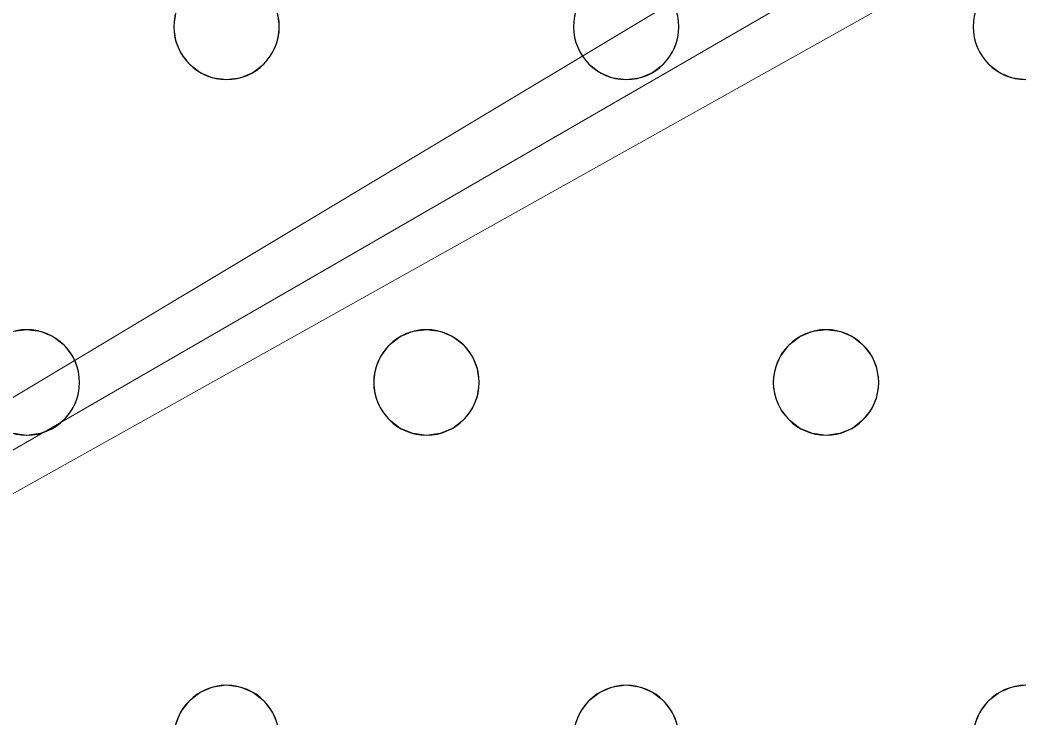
# Model space of a CAD drawing. Header units: millimetres. Extents: x -1 to 1201, y -701 to 1.
# Drawn here: x 306.2 to 382, y -312.5 to -259.5 of the extents above; entities that cross this region are included whole.
import ezdxf

# ---------------------------------------------------------------- set-up
doc = ezdxf.new("R2010")
doc.units = ezdxf.units.MM
doc.layers.add('IQ_200_3D', color=1, linetype='Continuous')
doc.layers.add('IQ_204_2D', color=7, linetype='Continuous')

msp = doc.modelspace()

# ---------------------------------------------------------------- linework, layer by layer
at = {"layer": 'IQ_200_3D', "lineweight": 18}
for points, invisible_edges in [([(295.413, -258.965, 888), (295.013, -258, 888), (318.019, -258.965, 888), (317.882, -260, 888)], 10), ([(356.079, -258.965, 888), (355.68, -258, 888), (378.685, -258.965, 888), (378.549, -260, 888)], 10), ([(295.413, -258.965, 890), (295.549, -260, 890), (317.882, -260, 890), (318.019, -258.965, 890)], 10), ([(317.882, -260, 888), (318.019, -261.035, 888), (295.549, -260, 888), (295.413, -258.965, 888)], 10), ([(318.019, -258.965, 890), (317.882, -260, 890), (317.882, -260, 888), (318.019, -258.965, 888)], 8), ([(325.746, -258.965, 890), (325.882, -260, 890), (348.216, -260, 890), (348.352, -258.965, 890)], 10), ([(348.216, -260, 888), (325.882, -260, 888), (325.746, -258.965, 888), (348.352, -258.965, 888)], 5), ([(325.882, -260, 890), (325.746, -258.965, 890), (325.746, -258.965, 888), (325.882, -260, 888)], 2), ([(348.352, -258.965, 890), (348.216, -260, 890), (348.216, -260, 888), (348.352, -258.965, 888)], 8), ([(356.079, -258.965, 890), (356.216, -260, 890), (378.549, -260, 890), (378.685, -258.965, 890)], 10), ([(378.549, -260, 888), (378.685, -261.035, 888), (356.216, -260, 888), (356.079, -258.965, 888)], 10), ([(356.216, -260, 890), (356.079, -258.965, 890), (356.079, -258.965, 888), (356.216, -260, 888)], 2), ([(378.685, -258.965, 890), (378.549, -260, 890), (378.549, -260, 888), (378.685, -258.965, 888)], 8), ([(295.549, -260, 890), (295.413, -261.035, 890), (318.019, -261.035, 890), (317.882, -260, 890)], 10), ([(318.019, -261.035, 888), (318.418, -262, 888), (295.413, -261.035, 888), (295.549, -260, 888)], 10), ([(317.882, -260, 890), (318.019, -261.035, 890), (318.019, -261.035, 888), (317.882, -260, 888)], 2), ([(348.352, -261.035, 890), (325.882, -260, 890), (325.746, -261.035, 890), (348.752, -262, 890)], 5), ([(348.352, -261.035, 888), (325.746, -261.035, 888), (325.882, -260, 888), (348.216, -260, 888)], 5), ([(325.746, -261.035, 890), (325.882, -260, 890), (325.882, -260, 888), (325.746, -261.035, 888)], 8), ([(325.882, -260, 890), (348.352, -261.035, 890), (348.216, -260, 890)], 13), ([(348.216, -260, 890), (348.352, -261.035, 890), (348.352, -261.035, 888), (348.216, -260, 888)], 2), ([(356.216, -260, 890), (356.079, -261.035, 890), (378.685, -261.035, 890), (378.549, -260, 890)], 10), ([(378.685, -261.035, 888), (379.085, -262, 888), (356.079, -261.035, 888), (356.216, -260, 888)], 10), ([(356.079, -261.035, 890), (356.216, -260, 890), (356.216, -260, 888), (356.079, -261.035, 888)], 8), ([(378.549, -260, 890), (378.685, -261.035, 890), (378.685, -261.035, 888), (378.549, -260, 888)], 2), ([(295.413, -261.035, 890), (295.013, -262, 890), (318.418, -262, 890), (318.019, -261.035, 890)], 10), ([(295.013, -262, 888), (295.413, -261.035, 888), (318.418, -262, 888), (306.716, -283, 888)], 14), ([(318.019, -261.035, 890), (318.418, -262, 890), (318.418, -262, 888), (318.019, -261.035, 888)], 10), ([(348.752, -262, 890), (325.746, -261.035, 890), (325.347, -262, 890), (337.049, -283, 890)], 13), ([(325.347, -262, 888), (325.746, -261.035, 888), (348.752, -262, 888), (337.049, -283, 888)], 14), ([(325.347, -262, 890), (325.746, -261.035, 890), (325.746, -261.035, 888), (325.347, -262, 888)], 10), ([(348.352, -261.035, 888), (348.752, -262, 888), (325.746, -261.035, 888)], 14), ([(348.352, -261.035, 890), (348.752, -262, 890), (348.752, -262, 888), (348.352, -261.035, 888)], 10), ([(356.079, -261.035, 890), (355.68, -262, 890), (379.085, -262, 890), (378.685, -261.035, 890)], 10), ([(355.68, -262, 888), (356.079, -261.035, 888), (379.085, -262, 888), (367.382, -283, 888)], 14), ([(355.68, -262, 890), (356.079, -261.035, 890), (356.079, -261.035, 888), (355.68, -262, 888)], 10), ([(378.685, -261.035, 890), (379.085, -262, 890), (379.085, -262, 888), (378.685, -261.035, 888)], 10), ([(306.716, -283, 890), (318.418, -262, 890), (295.013, -262, 890), (294.378, -262.828, 890)], 11), ([(306.716, -283, 888), (305.68, -283.136, 888), (294.378, -262.828, 888), (295.013, -262, 888)], 10), ([(319.054, -262.828, 890), (318.418, -262, 890), (306.716, -283, 890), (307.751, -283.136, 890)], 10), ([(319.054, -262.828, 888), (307.751, -283.136, 888), (306.716, -283, 888), (318.418, -262, 888)], 5), ([(318.418, -262, 890), (319.054, -262.828, 890), (319.054, -262.828, 888), (318.418, -262, 888)], 10), ([(337.049, -283, 890), (325.347, -262, 890), (324.711, -262.828, 890), (336.014, -283.136, 890)], 5), ([(337.049, -283, 888), (336.014, -283.136, 888), (324.711, -262.828, 888), (325.347, -262, 888)], 10), ([(324.711, -262.828, 890), (325.347, -262, 890), (325.347, -262, 888), (324.711, -262.828, 888)], 10), ([(349.387, -262.828, 890), (348.752, -262, 890), (337.049, -283, 890), (338.084, -283.136, 890)], 10), ([(348.752, -262, 888), (349.387, -262.828, 888), (337.049, -283, 888)], 14), ([(348.752, -262, 890), (349.387, -262.828, 890), (349.387, -262.828, 888), (348.752, -262, 888)], 10), ([(367.382, -283, 890), (379.085, -262, 890), (355.68, -262, 890), (355.044, -262.828, 890)], 11), ([(367.382, -283, 888), (366.347, -283.136, 888), (355.044, -262.828, 888), (355.68, -262, 888)], 10), ([(355.044, -262.828, 890), (355.68, -262, 890), (355.68, -262, 888), (355.044, -262.828, 888)], 10), ([(379.721, -262.828, 890), (379.085, -262, 890), (367.382, -283, 890), (368.418, -283.136, 890)], 10), ([(379.721, -262.828, 888), (368.418, -283.136, 888), (367.382, -283, 888), (379.085, -262, 888)], 5), ([(379.085, -262, 890), (379.721, -262.828, 890), (379.721, -262.828, 888), (379.085, -262, 888)], 10), ([(294.378, -262.828, 890), (293.549, -263.464, 890), (305.68, -283.136, 890), (306.716, -283, 890)], 10), ([(319.882, -263.464, 890), (319.054, -262.828, 890), (307.751, -283.136, 890), (308.716, -283.536, 890)], 10), ([(319.054, -262.828, 888), (319.882, -263.464, 888), (307.751, -283.136, 888)], 14), ([(319.054, -262.828, 890), (319.882, -263.464, 890), (319.882, -263.464, 888), (319.054, -262.828, 888)], 10), ([(324.711, -262.828, 890), (323.882, -263.464, 890), (336.014, -283.136, 890)], 14), ([(336.014, -283.136, 888), (335.049, -283.536, 888), (323.882, -263.464, 888), (324.711, -262.828, 888)], 10), ([(323.882, -263.464, 890), (324.711, -262.828, 890), (324.711, -262.828, 888), (323.882, -263.464, 888)], 10), ([(338.084, -283.136, 888), (337.049, -283, 888), (349.387, -262.828, 888), (350.216, -263.464, 888)], 10), ([(350.216, -263.464, 890), (349.387, -262.828, 890), (338.084, -283.136, 890), (339.049, -283.536, 890)], 10), ([(349.387, -262.828, 890), (350.216, -263.464, 890), (350.216, -263.464, 888), (349.387, -262.828, 888)], 10), ([(355.044, -262.828, 890), (354.216, -263.464, 890), (366.347, -283.136, 890), (367.382, -283, 890)], 10), ([(366.347, -283.136, 888), (365.382, -283.536, 888), (354.216, -263.464, 888), (355.044, -262.828, 888)], 10), ([(354.216, -263.464, 890), (355.044, -262.828, 890), (355.044, -262.828, 888), (354.216, -263.464, 888)], 10), ([(380.549, -263.464, 890), (379.721, -262.828, 890), (368.418, -283.136, 890)], 14), ([(379.721, -262.828, 888), (380.549, -263.464, 888), (368.418, -283.136, 888)], 14), ([(379.721, -262.828, 890), (380.549, -263.464, 890), (380.549, -263.464, 888), (379.721, -262.828, 888)], 10), ([(308.716, -283.536, 888), (307.751, -283.136, 888), (319.882, -263.464, 888), (320.847, -263.864, 888)], 10), ([(320.847, -263.864, 890), (319.882, -263.464, 890), (308.716, -283.536, 890), (309.544, -284.172, 890)], 10), ([(309.544, -284.172, 888), (308.716, -283.536, 888), (320.847, -263.864, 888), (321.882, -264, 888)], 10), ([(321.882, -264, 890), (320.847, -263.864, 890), (309.544, -284.172, 890), (310.18, -285, 890)], 10), ([(319.882, -263.464, 890), (320.847, -263.864, 890), (320.847, -263.864, 888), (319.882, -263.464, 888)], 10), ([(321.882, -264, 888), (320.847, -263.864, 888), (320.847, -263.864, 890), (321.882, -264, 890)], 10), ([(334.221, -284.172, 890), (322.918, -263.864, 890), (321.882, -264, 890), (333.585, -285, 890)], 5), ([(334.221, -284.172, 888), (333.585, -285, 888), (321.882, -264, 888), (322.918, -263.864, 888)], 10), ([(322.918, -263.864, 888), (321.882, -264, 888), (321.882, -264, 890), (322.918, -263.864, 890)], 10), ([(323.882, -263.464, 890), (322.918, -263.864, 890), (335.049, -283.536, 890), (336.014, -283.136, 890)], 10), ([(335.049, -283.536, 888), (334.221, -284.172, 888), (322.918, -263.864, 888), (323.882, -263.464, 888)], 10), ([(322.918, -263.864, 890), (323.882, -263.464, 890), (323.882, -263.464, 888), (322.918, -263.864, 888)], 10), ([(322.918, -263.864, 890), (334.221, -284.172, 890), (335.049, -283.536, 890)], 13), ([(339.049, -283.536, 888), (338.084, -283.136, 888), (350.216, -263.464, 888), (351.18, -263.864, 888)], 10), ([(351.18, -263.864, 890), (350.216, -263.464, 890), (339.049, -283.536, 890), (339.878, -284.172, 890)], 10), ([(351.18, -263.864, 888), (352.216, -264, 888), (339.878, -284.172, 888), (339.049, -283.536, 888)], 10), ([(339.878, -284.172, 890), (340.513, -285, 890), (352.216, -264, 890), (351.18, -263.864, 890)], 10), ([(350.216, -263.464, 890), (351.18, -263.864, 890), (351.18, -263.864, 888), (350.216, -263.464, 888)], 10), ([(352.216, -264, 888), (351.18, -263.864, 888), (351.18, -263.864, 890), (352.216, -264, 890)], 10), ([(364.554, -284.172, 890), (365.382, -283.536, 890), (353.251, -263.864, 890), (352.216, -264, 890)], 10), ([(353.251, -263.864, 888), (365.382, -283.536, 888), (364.554, -284.172, 888), (352.216, -264, 888)], 5), ([(353.251, -263.864, 888), (352.216, -264, 888), (352.216, -264, 890), (353.251, -263.864, 890)], 10), ([(354.216, -263.464, 890), (353.251, -263.864, 890), (365.382, -283.536, 890), (366.347, -283.136, 890)], 10), ([(354.216, -263.464, 888), (365.382, -283.536, 888), (353.251, -263.864, 888)], 3), ([(353.251, -263.864, 890), (354.216, -263.464, 890), (354.216, -263.464, 888), (353.251, -263.864, 888)], 10), ([(369.382, -283.536, 890), (381.514, -263.864, 890), (380.549, -263.464, 890), (368.418, -283.136, 890)], 5), ([(369.382, -283.536, 888), (368.418, -283.136, 888), (380.549, -263.464, 888), (381.514, -263.864, 888)], 10), ([(381.514, -263.864, 890), (369.382, -283.536, 890), (370.211, -284.172, 890), (382.549, -264, 890)], 5), ([(381.514, -263.864, 888), (382.549, -264, 888), (370.211, -284.172, 888), (369.382, -283.536, 888)], 10), ([(380.549, -263.464, 890), (381.514, -263.864, 890), (381.514, -263.864, 888), (380.549, -263.464, 888)], 10), ([(382.549, -264, 888), (381.514, -263.864, 888), (381.514, -263.864, 890), (382.549, -264, 890)], 10), ([(321.882, -264, 888), (333.585, -285, 888), (310.18, -285, 888), (309.544, -284.172, 888)], 11), ([(333.585, -285, 890), (321.882, -264, 890), (310.18, -285, 890), (333.185, -285.965, 890)], 7), ([(352.216, -264, 888), (340.513, -285, 888), (339.878, -284.172, 888)], 13), ([(363.918, -285, 890), (364.554, -284.172, 890), (352.216, -264, 890), (340.513, -285, 890)], 14), ([(363.918, -285, 888), (340.513, -285, 888), (352.216, -264, 888), (364.554, -284.172, 888)], 7), ([(382.549, -264, 890), (370.211, -284.172, 890), (370.847, -285, 890), (394.252, -285, 890)], 13), ([(382.549, -264, 888), (370.847, -285, 888), (370.211, -284.172, 888)], 13), ([(394.252, -285, 888), (393.852, -285.965, 888), (370.847, -285, 888), (382.549, -264, 888)], 14), ([(305.68, -283.136, 888), (306.716, -283, 888), (306.716, -283, 890), (305.68, -283.136, 890)], 10), ([(306.716, -283, 888), (307.751, -283.136, 888), (307.751, -283.136, 890), (306.716, -283, 890)], 10), ([(308.716, -283.536, 890), (307.751, -283.136, 890), (307.751, -283.136, 888), (308.716, -283.536, 888)], 10), ([(309.544, -284.172, 890), (308.716, -283.536, 890), (308.716, -283.536, 888), (309.544, -284.172, 888)], 10), ([(335.049, -283.536, 890), (334.221, -284.172, 890), (334.221, -284.172, 888), (335.049, -283.536, 888)], 10), ([(336.014, -283.136, 890), (335.049, -283.536, 890), (335.049, -283.536, 888), (336.014, -283.136, 888)], 10), ([(336.014, -283.136, 888), (337.049, -283, 888), (337.049, -283, 890), (336.014, -283.136, 890)], 10), ([(337.049, -283, 888), (338.084, -283.136, 888), (338.084, -283.136, 890), (337.049, -283, 890)], 10), ([(339.049, -283.536, 890), (338.084, -283.136, 890), (338.084, -283.136, 888), (339.049, -283.536, 888)], 10), ([(339.878, -284.172, 890), (339.049, -283.536, 890), (339.049, -283.536, 888), (339.878, -284.172, 888)], 10), ([(365.382, -283.536, 890), (364.554, -284.172, 890), (364.554, -284.172, 888), (365.382, -283.536, 888)], 10), ([(366.347, -283.136, 890), (365.382, -283.536, 890), (365.382, -283.536, 888), (366.347, -283.136, 888)], 10), ([(366.347, -283.136, 888), (367.382, -283, 888), (367.382, -283, 890), (366.347, -283.136, 890)], 10), ([(367.382, -283, 888), (368.418, -283.136, 888), (368.418, -283.136, 890), (367.382, -283, 890)], 10), ([(369.382, -283.536, 890), (368.418, -283.136, 890), (368.418, -283.136, 888), (369.382, -283.536, 888)], 10), ([(370.211, -284.172, 890), (369.382, -283.536, 890), (369.382, -283.536, 888), (370.211, -284.172, 888)], 10), ([(310.18, -285, 890), (309.544, -284.172, 890), (309.544, -284.172, 888), (310.18, -285, 888)], 10), ([(334.221, -284.172, 890), (333.585, -285, 890), (333.585, -285, 888), (334.221, -284.172, 888)], 10), ([(340.513, -285, 890), (339.878, -284.172, 890), (339.878, -284.172, 888), (340.513, -285, 888)], 10), ([(364.554, -284.172, 890), (363.918, -285, 890), (363.918, -285, 888), (364.554, -284.172, 888)], 10), ([(370.847, -285, 890), (370.211, -284.172, 890), (370.211, -284.172, 888), (370.847, -285, 888)], 10), ([(310.579, -285.965, 890), (333.185, -285.965, 890), (310.18, -285, 890)], 3), ([(333.185, -285.965, 888), (310.579, -285.965, 888), (310.18, -285, 888), (333.585, -285, 888)], 5), ([(310.579, -285.965, 890), (310.18, -285, 890), (310.18, -285, 888), (310.579, -285.965, 888)], 10), ([(333.585, -285, 890), (333.185, -285.965, 890), (333.185, -285.965, 888), (333.585, -285, 888)], 10), ([(340.513, -285, 890), (340.913, -285.965, 890), (363.519, -285.965, 890), (363.918, -285, 890)], 10), ([(363.519, -285.965, 888), (340.913, -285.965, 888), (340.513, -285, 888), (363.918, -285, 888)], 5), ([(340.913, -285.965, 890), (340.513, -285, 890), (340.513, -285, 888), (340.913, -285.965, 888)], 10), ([(363.918, -285, 890), (363.519, -285.965, 890), (363.519, -285.965, 888), (363.918, -285, 888)], 10), ([(370.847, -285, 890), (371.246, -285.965, 890), (393.852, -285.965, 890), (394.252, -285, 890)], 10), ([(371.246, -285.965, 888), (370.847, -285, 888), (393.852, -285.965, 888), (393.716, -287, 888)], 10), ([(371.246, -285.965, 890), (370.847, -285, 890), (370.847, -285, 888), (371.246, -285.965, 888)], 10), ([(310.579, -285.965, 890), (310.716, -287, 890), (333.049, -287, 890), (333.185, -285.965, 890)], 10), ([(333.049, -287, 888), (310.716, -287, 888), (310.579, -285.965, 888), (333.185, -285.965, 888)], 5), ([(310.716, -287, 890), (310.579, -285.965, 890), (310.579, -285.965, 888), (310.716, -287, 888)], 2), ([(333.185, -285.965, 890), (333.049, -287, 890), (333.049, -287, 888), (333.185, -285.965, 888)], 8), ([(340.913, -285.965, 890), (341.049, -287, 890), (363.382, -287, 890), (363.519, -285.965, 890)], 10), ([(341.049, -287, 888), (340.913, -285.965, 888), (363.382, -287, 888), (363.519, -288.035, 888)], 10), ([(363.382, -287, 888), (340.913, -285.965, 888), (363.519, -285.965, 888)], 3), ([(341.049, -287, 890), (340.913, -285.965, 890), (340.913, -285.965, 888), (341.049, -287, 888)], 2), ([(363.519, -285.965, 890), (363.382, -287, 890), (363.382, -287, 888), (363.519, -285.965, 888)], 8), ([(371.246, -285.965, 890), (371.382, -287, 890), (393.716, -287, 890), (393.852, -285.965, 890)], 10), ([(371.382, -287, 888), (371.246, -285.965, 888), (393.716, -287, 888), (393.852, -288.035, 888)], 10), ([(371.382, -287, 890), (371.246, -285.965, 890), (371.246, -285.965, 888), (371.382, -287, 888)], 2), ([(310.716, -287, 890), (310.579, -288.035, 890), (333.185, -288.035, 890), (333.049, -287, 890)], 10), ([(310.579, -288.035, 888), (310.716, -287, 888), (333.185, -288.035, 888), (333.585, -289, 888)], 10), ([(310.579, -288.035, 890), (310.716, -287, 890), (310.716, -287, 888), (310.579, -288.035, 888)], 8), ([(333.185, -288.035, 888), (310.716, -287, 888), (333.049, -287, 888)], 3), ([(333.049, -287, 890), (333.185, -288.035, 890), (333.185, -288.035, 888), (333.049, -287, 888)], 2), ([(341.049, -287, 890), (340.913, -288.035, 890), (363.519, -288.035, 890), (363.382, -287, 890)], 10), ([(340.913, -288.035, 888), (341.049, -287, 888), (363.519, -288.035, 888), (363.918, -289, 888)], 10), ([(340.913, -288.035, 890), (341.049, -287, 890), (341.049, -287, 888), (340.913, -288.035, 888)], 8), ([(363.382, -287, 890), (363.519, -288.035, 890), (363.519, -288.035, 888), (363.382, -287, 888)], 2), ([(371.382, -287, 890), (371.246, -288.035, 890), (393.852, -288.035, 890), (393.716, -287, 890)], 10), ([(371.246, -288.035, 888), (371.382, -287, 888), (393.852, -288.035, 888), (394.252, -289, 888)], 10), ([(371.246, -288.035, 890), (371.382, -287, 890), (371.382, -287, 888), (371.246, -288.035, 888)], 8), ([(310.579, -288.035, 890), (310.18, -289, 890), (333.585, -289, 890), (333.185, -288.035, 890)], 10), ([(310.18, -289, 888), (310.579, -288.035, 888), (333.585, -289, 888), (321.882, -310, 888)], 14), ([(310.18, -289, 890), (310.579, -288.035, 890), (310.579, -288.035, 888), (310.18, -289, 888)], 10), ([(333.185, -288.035, 890), (333.585, -289, 890), (333.585, -289, 888), (333.185, -288.035, 888)], 10), ([(363.918, -289, 890), (363.519, -288.035, 890), (340.913, -288.035, 890), (340.513, -289, 890)], 10), ([(363.918, -289, 888), (340.513, -289, 888), (340.913, -288.035, 888)], 13), ([(340.513, -289, 890), (340.913, -288.035, 890), (340.913, -288.035, 888), (340.513, -289, 888)], 10), ([(363.519, -288.035, 890), (363.918, -289, 890), (363.918, -289, 888), (363.519, -288.035, 888)], 10), ([(394.252, -289, 890), (393.852, -288.035, 890), (371.246, -288.035, 890), (370.847, -289, 890)], 10), ([(394.252, -289, 888), (370.847, -289, 888), (371.246, -288.035, 888)], 13), ([(370.847, -289, 890), (371.246, -288.035, 890), (371.246, -288.035, 888), (370.847, -289, 888)], 10), ([(310.18, -289, 890), (309.544, -289.828, 890), (321.882, -310, 890)], 14), ([(310.18, -289, 888), (321.882, -310, 888), (309.544, -289.828, 888)], 3), ([(309.544, -289.828, 890), (310.18, -289, 890), (310.18, -289, 888), (309.544, -289.828, 888)], 10), ([(333.585, -289, 890), (310.18, -289, 890), (321.882, -310, 890), (334.221, -289.828, 890)], 7), ([(334.221, -289.828, 888), (321.882, -310, 888), (333.585, -289, 888)], 3), ([(333.585, -289, 890), (334.221, -289.828, 890), (334.221, -289.828, 888), (333.585, -289, 888)], 10), ([(352.216, -310, 890), (363.918, -289, 890), (340.513, -289, 890), (339.878, -289.828, 890)], 11), ([(352.216, -310, 888), (351.18, -310.136, 888), (339.878, -289.828, 888), (340.513, -289, 888)], 10), ([(339.878, -289.828, 890), (340.513, -289, 890), (340.513, -289, 888), (339.878, -289.828, 888)], 10), ([(363.918, -289, 888), (364.554, -289.828, 888), (352.216, -310, 888), (340.513, -289, 888)], 14), ([(352.216, -310, 890), (364.554, -289.828, 890), (363.918, -289, 890)], 13), ([(363.918, -289, 890), (364.554, -289.828, 890), (364.554, -289.828, 888), (363.918, -289, 888)], 10), ([(382.549, -310, 890), (394.252, -289, 890), (370.847, -289, 890), (370.211, -289.828, 890)], 11), ([(382.549, -310, 888), (381.514, -310.136, 888), (370.211, -289.828, 888), (370.847, -289, 888)], 10), ([(370.211, -289.828, 890), (370.847, -289, 890), (370.847, -289, 888), (370.211, -289.828, 888)], 10), ([(382.549, -310, 888), (370.847, -289, 888), (394.252, -289, 888), (394.887, -289.828, 888)], 11), ([(320.847, -310.136, 890), (321.882, -310, 890), (309.544, -289.828, 890), (308.716, -290.464, 890)], 10), ([(309.544, -289.828, 888), (321.882, -310, 888), (320.847, -310.136, 888), (308.716, -290.464, 888)], 5), ([(308.716, -290.464, 890), (309.544, -289.828, 890), (309.544, -289.828, 888), (308.716, -290.464, 888)], 10), ([(322.918, -310.136, 890), (335.049, -290.464, 890), (334.221, -289.828, 890), (321.882, -310, 890)], 5), ([(322.918, -310.136, 888), (321.882, -310, 888), (334.221, -289.828, 888), (335.049, -290.464, 888)], 10), ([(334.221, -289.828, 890), (335.049, -290.464, 890), (335.049, -290.464, 888), (334.221, -289.828, 888)], 10), ([(339.878, -289.828, 890), (339.049, -290.464, 890), (351.18, -310.136, 890), (352.216, -310, 890)], 10), ([(339.878, -289.828, 888), (351.18, -310.136, 888), (339.049, -290.464, 888)], 3), ([(339.049, -290.464, 890), (339.878, -289.828, 890), (339.878, -289.828, 888), (339.049, -290.464, 888)], 10), ([(353.251, -310.136, 890), (365.382, -290.464, 890), (364.554, -289.828, 890), (352.216, -310, 890)], 5), ([(353.251, -310.136, 888), (352.216, -310, 888), (364.554, -289.828, 888), (365.382, -290.464, 888)], 10), ([(364.554, -289.828, 890), (365.382, -290.464, 890), (365.382, -290.464, 888), (364.554, -289.828, 888)], 10), ([(370.211, -289.828, 890), (369.382, -290.464, 890), (381.514, -310.136, 890), (382.549, -310, 890)], 10), ([(381.514, -310.136, 888), (380.549, -310.536, 888), (369.382, -290.464, 888), (370.211, -289.828, 888)], 10), ([(369.382, -290.464, 890), (370.211, -289.828, 890), (370.211, -289.828, 888), (369.382, -290.464, 888)], 10), ([(294.378, -311.172, 890), (306.716, -291, 890), (305.68, -290.864, 890), (293.549, -310.536, 890)], 5), ([(306.716, -291, 888), (295.013, -312, 888), (294.378, -311.172, 888), (305.68, -290.864, 888)], 5), ([(306.716, -291, 890), (294.378, -311.172, 890), (295.013, -312, 890), (318.418, -312, 890)], 13), ([(306.716, -291, 888), (319.054, -311.172, 888), (318.418, -312, 888), (295.013, -312, 888)], 13), ([(306.716, -291, 888), (305.68, -290.864, 888), (305.68, -290.864, 890), (306.716, -291, 890)], 10), ([(319.054, -311.172, 890), (307.751, -290.864, 890), (306.716, -291, 890), (318.418, -312, 890)], 5), ([(307.751, -290.864, 888), (319.882, -310.536, 888), (319.054, -311.172, 888), (306.716, -291, 888)], 5), ([(307.751, -290.864, 888), (306.716, -291, 888), (306.716, -291, 890), (307.751, -290.864, 890)], 10), ([(308.716, -290.464, 890), (307.751, -290.864, 890), (319.882, -310.536, 890), (320.847, -310.136, 890)], 10), ([(308.716, -290.464, 888), (320.847, -310.136, 888), (319.882, -310.536, 888), (307.751, -290.864, 888)], 5), ([(307.751, -290.864, 890), (308.716, -290.464, 890), (308.716, -290.464, 888), (307.751, -290.864, 888)], 10), ([(319.882, -310.536, 890), (307.751, -290.864, 890), (319.054, -311.172, 890)], 3), ([(323.882, -310.536, 890), (336.014, -290.864, 890), (335.049, -290.464, 890), (322.918, -310.136, 890)], 5), ([(323.882, -310.536, 888), (322.918, -310.136, 888), (335.049, -290.464, 888), (336.014, -290.864, 888)], 10), ([(324.711, -311.172, 890), (337.049, -291, 890), (336.014, -290.864, 890), (323.882, -310.536, 890)], 5), ([(324.711, -311.172, 888), (323.882, -310.536, 888), (336.014, -290.864, 888)], 14), ([(337.049, -291, 888), (325.347, -312, 888), (324.711, -311.172, 888), (336.014, -290.864, 888)], 5), ([(337.049, -291, 890), (324.711, -311.172, 890), (325.347, -312, 890), (348.752, -312, 890)], 13), ([(337.049, -291, 888), (349.387, -311.172, 888), (348.752, -312, 888), (325.347, -312, 888)], 13), ([(335.049, -290.464, 890), (336.014, -290.864, 890), (336.014, -290.864, 888), (335.049, -290.464, 888)], 10), ([(337.049, -291, 888), (336.014, -290.864, 888), (336.014, -290.864, 890), (337.049, -291, 890)], 10), ([(337.049, -291, 890), (348.752, -312, 890), (349.387, -311.172, 890), (338.084, -290.864, 890)], 5), ([(338.084, -290.864, 888), (350.216, -310.536, 888), (349.387, -311.172, 888), (337.049, -291, 888)], 5), ([(338.084, -290.864, 888), (337.049, -291, 888), (337.049, -291, 890), (338.084, -290.864, 890)], 10), ([(339.049, -290.464, 890), (338.084, -290.864, 890), (350.216, -310.536, 890), (351.18, -310.136, 890)], 10), ([(339.049, -290.464, 888), (351.18, -310.136, 888), (350.216, -310.536, 888), (338.084, -290.864, 888)], 5), ([(338.084, -290.864, 890), (339.049, -290.464, 890), (339.049, -290.464, 888), (338.084, -290.864, 888)], 10), ([(350.216, -310.536, 890), (338.084, -290.864, 890), (349.387, -311.172, 890)], 3), ([(354.216, -310.536, 890), (365.382, -290.464, 890), (353.251, -310.136, 890)], 3), ([(354.216, -310.536, 888), (353.251, -310.136, 888), (365.382, -290.464, 888)], 14), ([(366.347, -290.864, 890), (365.382, -290.464, 890), (354.216, -310.536, 890), (355.044, -311.172, 890)], 10), ([(366.347, -290.864, 888), (355.044, -311.172, 888), (354.216, -310.536, 888), (365.382, -290.464, 888)], 5), ([(355.044, -311.172, 890), (355.68, -312, 890), (367.382, -291, 890), (366.347, -290.864, 890)], 10), ([(355.044, -311.172, 888), (366.347, -290.864, 888), (367.382, -291, 888)], 13), ([(367.382, -291, 888), (379.085, -312, 888), (355.68, -312, 888), (355.044, -311.172, 888)], 11), ([(355.68, -312, 890), (379.085, -312, 890), (367.382, -291, 890)], 15), ([(365.382, -290.464, 890), (366.347, -290.864, 890), (366.347, -290.864, 888), (365.382, -290.464, 888)], 10), ([(367.382, -291, 888), (366.347, -290.864, 888), (366.347, -290.864, 890), (367.382, -291, 890)], 10), ([(367.382, -291, 890), (379.085, -312, 890), (379.721, -311.172, 890), (368.418, -290.864, 890)], 5), ([(379.721, -311.172, 888), (379.085, -312, 888), (367.382, -291, 888), (368.418, -290.864, 888)], 10), ([(368.418, -290.864, 888), (367.382, -291, 888), (367.382, -291, 890), (368.418, -290.864, 890)], 10), ([(369.382, -290.464, 890), (368.418, -290.864, 890), (380.549, -310.536, 890), (381.514, -310.136, 890)], 10), ([(380.549, -310.536, 888), (379.721, -311.172, 888), (368.418, -290.864, 888), (369.382, -290.464, 888)], 10), ([(368.418, -290.864, 890), (369.382, -290.464, 890), (369.382, -290.464, 888), (368.418, -290.864, 888)], 10), ([(380.549, -310.536, 890), (368.418, -290.864, 890), (379.721, -311.172, 890)], 3), ([(320.847, -310.136, 890), (319.882, -310.536, 890), (319.882, -310.536, 888), (320.847, -310.136, 888)], 10), ([(320.847, -310.136, 888), (321.882, -310, 888), (321.882, -310, 890), (320.847, -310.136, 890)], 10), ([(321.882, -310, 888), (322.918, -310.136, 888), (322.918, -310.136, 890), (321.882, -310, 890)], 10), ([(323.882, -310.536, 890), (322.918, -310.136, 890), (322.918, -310.136, 888), (323.882, -310.536, 888)], 10), ([(351.18, -310.136, 890), (350.216, -310.536, 890), (350.216, -310.536, 888), (351.18, -310.136, 888)], 10), ([(351.18, -310.136, 888), (352.216, -310, 888), (352.216, -310, 890), (351.18, -310.136, 890)], 10), ([(352.216, -310, 888), (353.251, -310.136, 888), (353.251, -310.136, 890), (352.216, -310, 890)], 10), ([(354.216, -310.536, 890), (353.251, -310.136, 890), (353.251, -310.136, 888), (354.216, -310.536, 888)], 10), ([(381.514, -310.136, 890), (380.549, -310.536, 890), (380.549, -310.536, 888), (381.514, -310.136, 888)], 10), ([(381.514, -310.136, 888), (382.549, -310, 888), (382.549, -310, 890), (381.514, -310.136, 890)], 10), ([(319.882, -310.536, 890), (319.054, -311.172, 890), (319.054, -311.172, 888), (319.882, -310.536, 888)], 10), ([(324.711, -311.172, 890), (323.882, -310.536, 890), (323.882, -310.536, 888), (324.711, -311.172, 888)], 10), ([(350.216, -310.536, 890), (349.387, -311.172, 890), (349.387, -311.172, 888), (350.216, -310.536, 888)], 10), ([(355.044, -311.172, 890), (354.216, -310.536, 890), (354.216, -310.536, 888), (355.044, -311.172, 888)], 10), ([(380.549, -310.536, 890), (379.721, -311.172, 890), (379.721, -311.172, 888), (380.549, -310.536, 888)], 10), ([(319.054, -311.172, 890), (318.418, -312, 890), (318.418, -312, 888), (319.054, -311.172, 888)], 10), ([(325.347, -312, 890), (324.711, -311.172, 890), (324.711, -311.172, 888), (325.347, -312, 888)], 10), ([(349.387, -311.172, 890), (348.752, -312, 890), (348.752, -312, 888), (349.387, -311.172, 888)], 10), ([(355.68, -312, 890), (355.044, -311.172, 890), (355.044, -311.172, 888), (355.68, -312, 888)], 10), ([(379.721, -311.172, 890), (379.085, -312, 890), (379.085, -312, 888), (379.721, -311.172, 888)], 10), ([(318.019, -312.965, 890), (318.418, -312, 890), (295.013, -312, 890), (295.413, -312.965, 890)], 10), ([(318.019, -312.965, 888), (295.413, -312.965, 888), (295.013, -312, 888), (318.418, -312, 888)], 5), ([(318.418, -312, 890), (318.019, -312.965, 890), (318.019, -312.965, 888), (318.418, -312, 888)], 10), ([(325.347, -312, 890), (325.746, -312.965, 890), (348.352, -312.965, 890), (348.752, -312, 890)], 10), ([(348.352, -312.965, 888), (325.746, -312.965, 888), (325.347, -312, 888), (348.752, -312, 888)], 5), ([(325.746, -312.965, 890), (325.347, -312, 890), (325.347, -312, 888), (325.746, -312.965, 888)], 10), ([(348.752, -312, 890), (348.352, -312.965, 890), (348.352, -312.965, 888), (348.752, -312, 888)], 10), ([(355.68, -312, 890), (356.079, -312.965, 890), (378.685, -312.965, 890), (379.085, -312, 890)], 10), ([(378.685, -312.965, 888), (356.079, -312.965, 888), (355.68, -312, 888), (379.085, -312, 888)], 5), ([(356.079, -312.965, 890), (355.68, -312, 890), (355.68, -312, 888), (356.079, -312.965, 888)], 10), ([(379.085, -312, 890), (378.685, -312.965, 890), (378.685, -312.965, 888), (379.085, -312, 888)], 10)]:
    msp.add_3dface(points, dxfattribs=dict(at, invisible_edges=invisible_edges))
at = {"layer": 'IQ_204_2D'}
for centre, start, end in [((321.882, -260), 0, 180), ((352.216, -260), 0, 180), ((382.549, -260), 0, 180), ((321.882, -260), 180, 360), ((352.216, -260), 180, 0), ((382.549, -260), 180, 0), ((306.716, -287), 0, 180), ((337.049, -287), 0, 180), ((367.382, -287), 0, 180), ((306.716, -287), 180, 0), ((337.049, -287), 180, 360), ((367.382, -287), 180, 0), ((321.882, -314), 0, 180), ((352.216, -314), 0, 180), ((382.549, -314), 0, 180)]:
    msp.add_arc(centre, 4, start, end, dxfattribs=at)

# ---------------------------------------------------------------- meshes
at = {"layer": 'IQ_200_3D', "lineweight": 18}
mesh = msp.add_polyface(dxfattribs=at)
corners = [(1200, 0, 850), (1200, -700, 850), (0, -700, 850), (0, 0, 850), (810.5, -594, 850), (811.556, -602.023, 850), (814.653, -609.5, 850), (819.58, -615.92, 850), (826, -620.847, 850), (833.477, -623.944, 850), (841.5, -625, 850), (1059.5, -625, 850), (1067.523, -623.944, 850), (1075, -620.847, 850), (1081.42, -615.92, 850), (1086.347, -609.5, 850), (1089.444, -602.023, 850), (1090.5, -594, 850), (1090.5, -476, 850), (1089.444, -467.977, 850), (1086.347, -460.5, 850), (1081.42, -454.08, 850), (1075, -449.153, 850), (1067.523, -446.056, 850), (1059.5, -445, 850), (841.5, -445, 850), (833.477, -446.056, 850), (826, -449.153, 850), (819.58, -454.08, 850), (814.653, -460.5, 850), (811.556, -467.977, 850), (810.5, -476, 850)]
mesh.append_faces([[corners[k] for k in face] for face in [(29, 3, 28), (6, 2, 5), (4, 2, 31), (23, 0, 22), (13, 1, 12), (15, 1, 14), (11, 1, 10)]], dxfattribs={"vtx0": -1, "vtx1": -1})
mesh.append_faces([[corners[k] for k in face] for face in [(3, 29, 30, 2), (2, 30, 31), (0, 25, 26), (2, 6, 7), (2, 9, 10, 1), (0, 20, 21), (1, 18, 19), (1, 15, 16)]], dxfattribs={"vtx0": -1, "vtx2": -1})
mesh.append_faces([[corners[k] for k in face] for face in [(27, 28, 3), (4, 5, 2), (7, 8, 2), (8, 9, 2), (23, 24, 0), (21, 22, 0), (24, 25, 0), (13, 14, 1), (11, 12, 1), (16, 17, 1), (17, 18, 1)]], dxfattribs={"vtx1": -1, "vtx2": -1})
mesh.append_faces([[corners[k] for k in face] for face in [(26, 27, 3, 0), (19, 20, 0, 1)]], dxfattribs={"vtx1": -1, "vtx3": -1})
mesh = msp.add_polyface(dxfattribs=at)
corners = [(1200, -700, 900), (1200, -23, 900), (0, -23, 900), (0, -700, 900), (90, -35.113, 900), (1110, -35.113, 900), (1129.382, -37.665, 900), (1147.443, -45.146, 900), (1162.953, -57.047, 900), (1174.854, -72.557, 900), (1182.335, -90.618, 900), (1184.887, -110, 900), (1184.887, -610, 900), (1182.335, -629.382, 900), (1174.854, -647.443, 900), (1162.953, -662.953, 900), (1147.443, -674.854, 900), (1129.382, -682.335, 900), (1110, -684.887, 900), (90, -684.887, 900), (70.618, -682.335, 900), (52.557, -674.854, 900), (37.047, -662.953, 900), (25.146, -647.443, 900), (17.665, -629.382, 900), (15.113, -610, 900), (15.113, -110, 900), (17.665, -90.618, 900), (25.146, -72.557, 900), (37.047, -57.047, 900), (52.557, -45.146, 900), (70.618, -37.665, 900)]
mesh.append_faces([[corners[k] for k in face] for face in [(9, 1, 8), (14, 0, 13), (31, 2, 30), (28, 2, 27), (21, 3, 20), (23, 3, 22)]], dxfattribs={"vtx0": -1, "vtx1": -1})
mesh.append_faces([[corners[k] for k in face] for face in [(1, 9, 10), (1, 11, 12, 0), (0, 14, 15), (0, 18, 19, 3), (2, 28, 29), (3, 23, 24)]], dxfattribs={"vtx0": -1, "vtx2": -1})
mesh.append_faces([[corners[k] for k in face] for face in [(10, 11, 1), (5, 6, 1), (7, 8, 1), (6, 7, 1), (12, 13, 0), (15, 16, 0), (17, 18, 0), (16, 17, 0), (31, 4, 2), (29, 30, 2), (26, 27, 2), (21, 22, 3), (19, 20, 3), (24, 25, 3)]], dxfattribs={"vtx1": -1, "vtx2": -1})
mesh.append_faces([[corners[k] for k in face] for face in [(4, 5, 1, 2), (25, 26, 2, 3)]], dxfattribs={"vtx1": -1, "vtx3": -1})
mesh = msp.add_polyface(dxfattribs=at)
corners = [(1110, -48.392, 890), (90, -48.392, 890), (66.424, -53.082, 890), (46.437, -66.437, 890), (33.082, -86.424, 890), (28.392, -110, 890), (28.392, -610, 890), (33.082, -633.576, 890), (46.437, -653.563, 890), (66.424, -666.918, 890), (90, -671.608, 890), (1110, -671.608, 890), (1133.576, -666.918, 890), (1153.563, -653.563, 890), (1166.918, -633.576, 890), (1171.608, -610, 890), (1171.608, -110, 890), (1166.918, -86.424, 890), (1153.563, -66.437, 890), (1133.576, -53.082, 890), (122.5, -418.034, 890), (1077.5, -418.034, 890), (1089.656, -419.634, 890), (1100.983, -424.326, 890), (1110.71, -431.79, 890), (1118.174, -441.517, 890), (1122.866, -452.844, 890), (1124.466, -465, 890), (1124.466, -605, 890), (1122.866, -617.156, 890), (1118.174, -628.483, 890), (1110.71, -638.21, 890), (1100.983, -645.674, 890), (1089.656, -650.366, 890), (1077.5, -651.966, 890), (122.5, -651.966, 890), (110.344, -650.366, 890), (99.017, -645.674, 890), (89.29, -638.21, 890), (81.826, -628.483, 890), (77.134, -617.156, 890), (75.534, -605, 890), (75.534, -465, 890), (77.134, -452.844, 890), (81.826, -441.517, 890), (89.29, -431.79, 890), (99.017, -424.326, 890), (110.344, -419.634, 890), (122.5, -68.034, 890), (1077.5, -68.034, 890), (1089.656, -69.634, 890), (1100.983, -74.326, 890), (1110.71, -81.79, 890), (1118.174, -91.517, 890), (1122.866, -102.844, 890), (1124.466, -115, 890), (1124.466, -351, 890), (1122.866, -363.156, 890), (1118.174, -374.483, 890), (1110.71, -384.21, 890), (1100.983, -391.674, 890), (1089.656, -396.366, 890), (1077.5, -397.966, 890), (122.5, -397.966, 890), (110.344, -396.366, 890), (99.017, -391.674, 890), (89.29, -384.21, 890), (81.826, -374.483, 890), (77.134, -363.156, 890), (75.534, -351, 890), (75.534, -115, 890), (77.134, -102.844, 890), (81.826, -91.517, 890), (89.29, -81.79, 890), (99.017, -74.326, 890), (110.344, -69.634, 890)]
mesh.append_faces([[corners[k] for k in face] for face in [(65, 47, 64), (75, 1, 74), (71, 5, 70), (73, 2, 72)]], dxfattribs={"vtx0": -1, "vtx1": -1})
mesh.append_faces([[corners[k] for k in face] for face in [(15, 28, 29, 14), (11, 32, 33), (16, 55, 56, 15), (54, 17, 18, 53), (53, 18, 19, 52), (52, 19, 0, 51), (0, 50, 51), (10, 37, 38, 9), (64, 47, 20, 63), (8, 39, 40, 7), (39, 8, 9, 38), (69, 42, 43), (3, 71, 72, 2)]], dxfattribs={"vtx0": -1, "vtx2": -1})
mesh.append_faces([[corners[k] for k in face] for face in [(6, 41, 42, 69)]], dxfattribs={"vtx0": -1, "vtx2": -1, "vtx3": -1})
mesh.append_faces([[corners[k] for k in face] for face in [(11, 33, 34, 35), (1, 75, 48, 49), (71, 3, 4, 5)]], dxfattribs={"vtx0": -1, "vtx3": -1})
mesh.append_faces([[corners[k] for k in face] for face in [(36, 37, 10)]], dxfattribs={"vtx1": -1, "vtx2": -1})
mesh.append_faces([[corners[k] for k in face] for face in [(27, 28, 15, 56)]], dxfattribs={"vtx1": -1, "vtx2": -1, "vtx3": -1})
mesh.append_faces([[corners[k] for k in face] for face in [(13, 14, 29, 30), (12, 13, 30, 31), (26, 27, 56, 57), (31, 32, 11, 12), (24, 25, 58, 59), (21, 22, 61, 62), (22, 23, 60, 61), (23, 24, 59, 60), (25, 26, 57, 58), (54, 55, 16, 17), (49, 50, 0, 1), (20, 21, 62, 63), (35, 36, 10, 11), (45, 46, 66, 67), (46, 47, 65, 66), (6, 7, 40, 41), (43, 44, 68, 69), (44, 45, 67, 68), (73, 74, 1, 2), (69, 70, 5, 6)]], dxfattribs={"vtx1": -1, "vtx3": -1})
mesh = msp.add_polyface(dxfattribs=at)
corners = [(122.5, -68.034, 860), (110.344, -69.634, 860), (99.017, -74.326, 860), (89.29, -81.79, 860), (81.826, -91.517, 860), (77.134, -102.844, 860), (75.534, -115, 860), (75.534, -351, 860), (77.134, -363.156, 860), (81.826, -374.483, 860), (89.29, -384.21, 860), (99.017, -391.674, 860), (110.344, -396.366, 860), (122.5, -397.966, 860), (1077.5, -397.966, 860), (1089.656, -396.366, 860), (1100.983, -391.674, 860), (1110.71, -384.21, 860), (1118.174, -374.483, 860), (1122.866, -363.156, 860), (1124.466, -351, 860), (1124.466, -115, 860), (1122.866, -102.844, 860), (1118.174, -91.517, 860), (1110.71, -81.79, 860), (1100.983, -74.326, 860), (1089.656, -69.634, 860), (1077.5, -68.034, 860), (640.451, -68.034, 860), (640.451, -105, 860), (639.258, -114.059, 860), (635.762, -122.5, 860), (630.2, -129.749, 860), (622.951, -135.311, 860), (614.51, -138.807, 860), (605.451, -140, 860), (594.549, -140, 860), (585.49, -138.807, 860), (577.049, -135.311, 860), (569.8, -129.749, 860), (564.238, -122.5, 860), (560.742, -114.059, 860), (559.549, -105, 860), (559.549, -68.034, 860), (600, -115, 860), (603.882, -114.489, 860), (607.5, -112.99, 860), (610.607, -110.607, 860), (612.99, -107.5, 860), (614.489, -103.882, 860), (615, -100, 860), (614.489, -96.118, 860), (612.99, -92.5, 860), (610.607, -89.393, 860), (607.5, -87.01, 860), (603.882, -85.511, 860), (600, -85, 860), (596.118, -85.511, 860), (592.5, -87.01, 860), (589.393, -89.393, 860), (587.01, -92.5, 860), (585.511, -96.118, 860), (585, -100, 860), (585.511, -103.882, 860), (587.01, -107.5, 860), (589.393, -110.607, 860), (592.5, -112.99, 860), (596.118, -114.489, 860)]
mesh.append_faces([[corners[k] for k in face] for face in [(0, 42, 43), (29, 27, 28), (65, 62, 63, 64), (48, 46, 47), (50, 48, 49)]], dxfattribs={"vtx0": -1})
mesh.append_faces([[corners[k] for k in face] for face in [(35, 14, 34)]], dxfattribs={"vtx0": -1, "vtx1": -1})
mesh.append_faces([[corners[k] for k in face] for face in [(62, 65, 45, 52)]], dxfattribs={"vtx0": -1, "vtx1": -1, "vtx2": -1, "vtx3": -1})
mesh.append_faces([[corners[k] for k in face] for face in [(13, 6, 7, 12), (14, 35, 36), (27, 29, 30), (65, 44, 45)]], dxfattribs={"vtx0": -1, "vtx2": -1})
mesh.append_faces([[corners[k] for k in face] for face in [(13, 39, 40, 0), (21, 26, 27, 14), (50, 45, 46, 48)]], dxfattribs={"vtx0": -1, "vtx2": -1, "vtx3": -1})
mesh.append_faces([[corners[k] for k in face] for face in [(7, 10, 11, 12), (20, 15, 16, 17)]], dxfattribs={"vtx0": -1, "vtx3": -1})
mesh.append_faces([[corners[k] for k in face] for face in [(38, 39, 13), (37, 38, 13), (2, 3, 6, 1), (41, 42, 0), (40, 41, 0), (33, 34, 14), (32, 33, 14), (30, 31, 27), (25, 26, 21, 24), (55, 56, 52)]], dxfattribs={"vtx1": -1, "vtx2": -1})
mesh.append_faces([[corners[k] for k in face] for face in [(0, 1, 6, 13), (31, 32, 14, 27), (61, 62, 52, 56)]], dxfattribs={"vtx1": -1, "vtx2": -1, "vtx3": -1})
mesh.append_faces([[corners[k] for k in face] for face in [(13, 14, 36, 37), (14, 15, 20, 21)]], dxfattribs={"vtx1": -1, "vtx3": -1})
mesh.append_faces([[corners[k] for k in face] for face in [(4, 5, 6, 3), (18, 19, 20, 17), (57, 58, 59, 56)]], dxfattribs={"vtx2": -1})
mesh.append_faces([[corners[k] for k in face] for face in [(59, 60, 61, 56), (50, 51, 52, 45)]], dxfattribs={"vtx2": -1, "vtx3": -1})
mesh.append_faces([[corners[k] for k in face] for face in [(7, 8, 9, 10), (21, 22, 23, 24), (65, 66, 67, 44), (52, 53, 54, 55)]], dxfattribs={"vtx3": -1})

doc.saveas('drawing.dxf')
